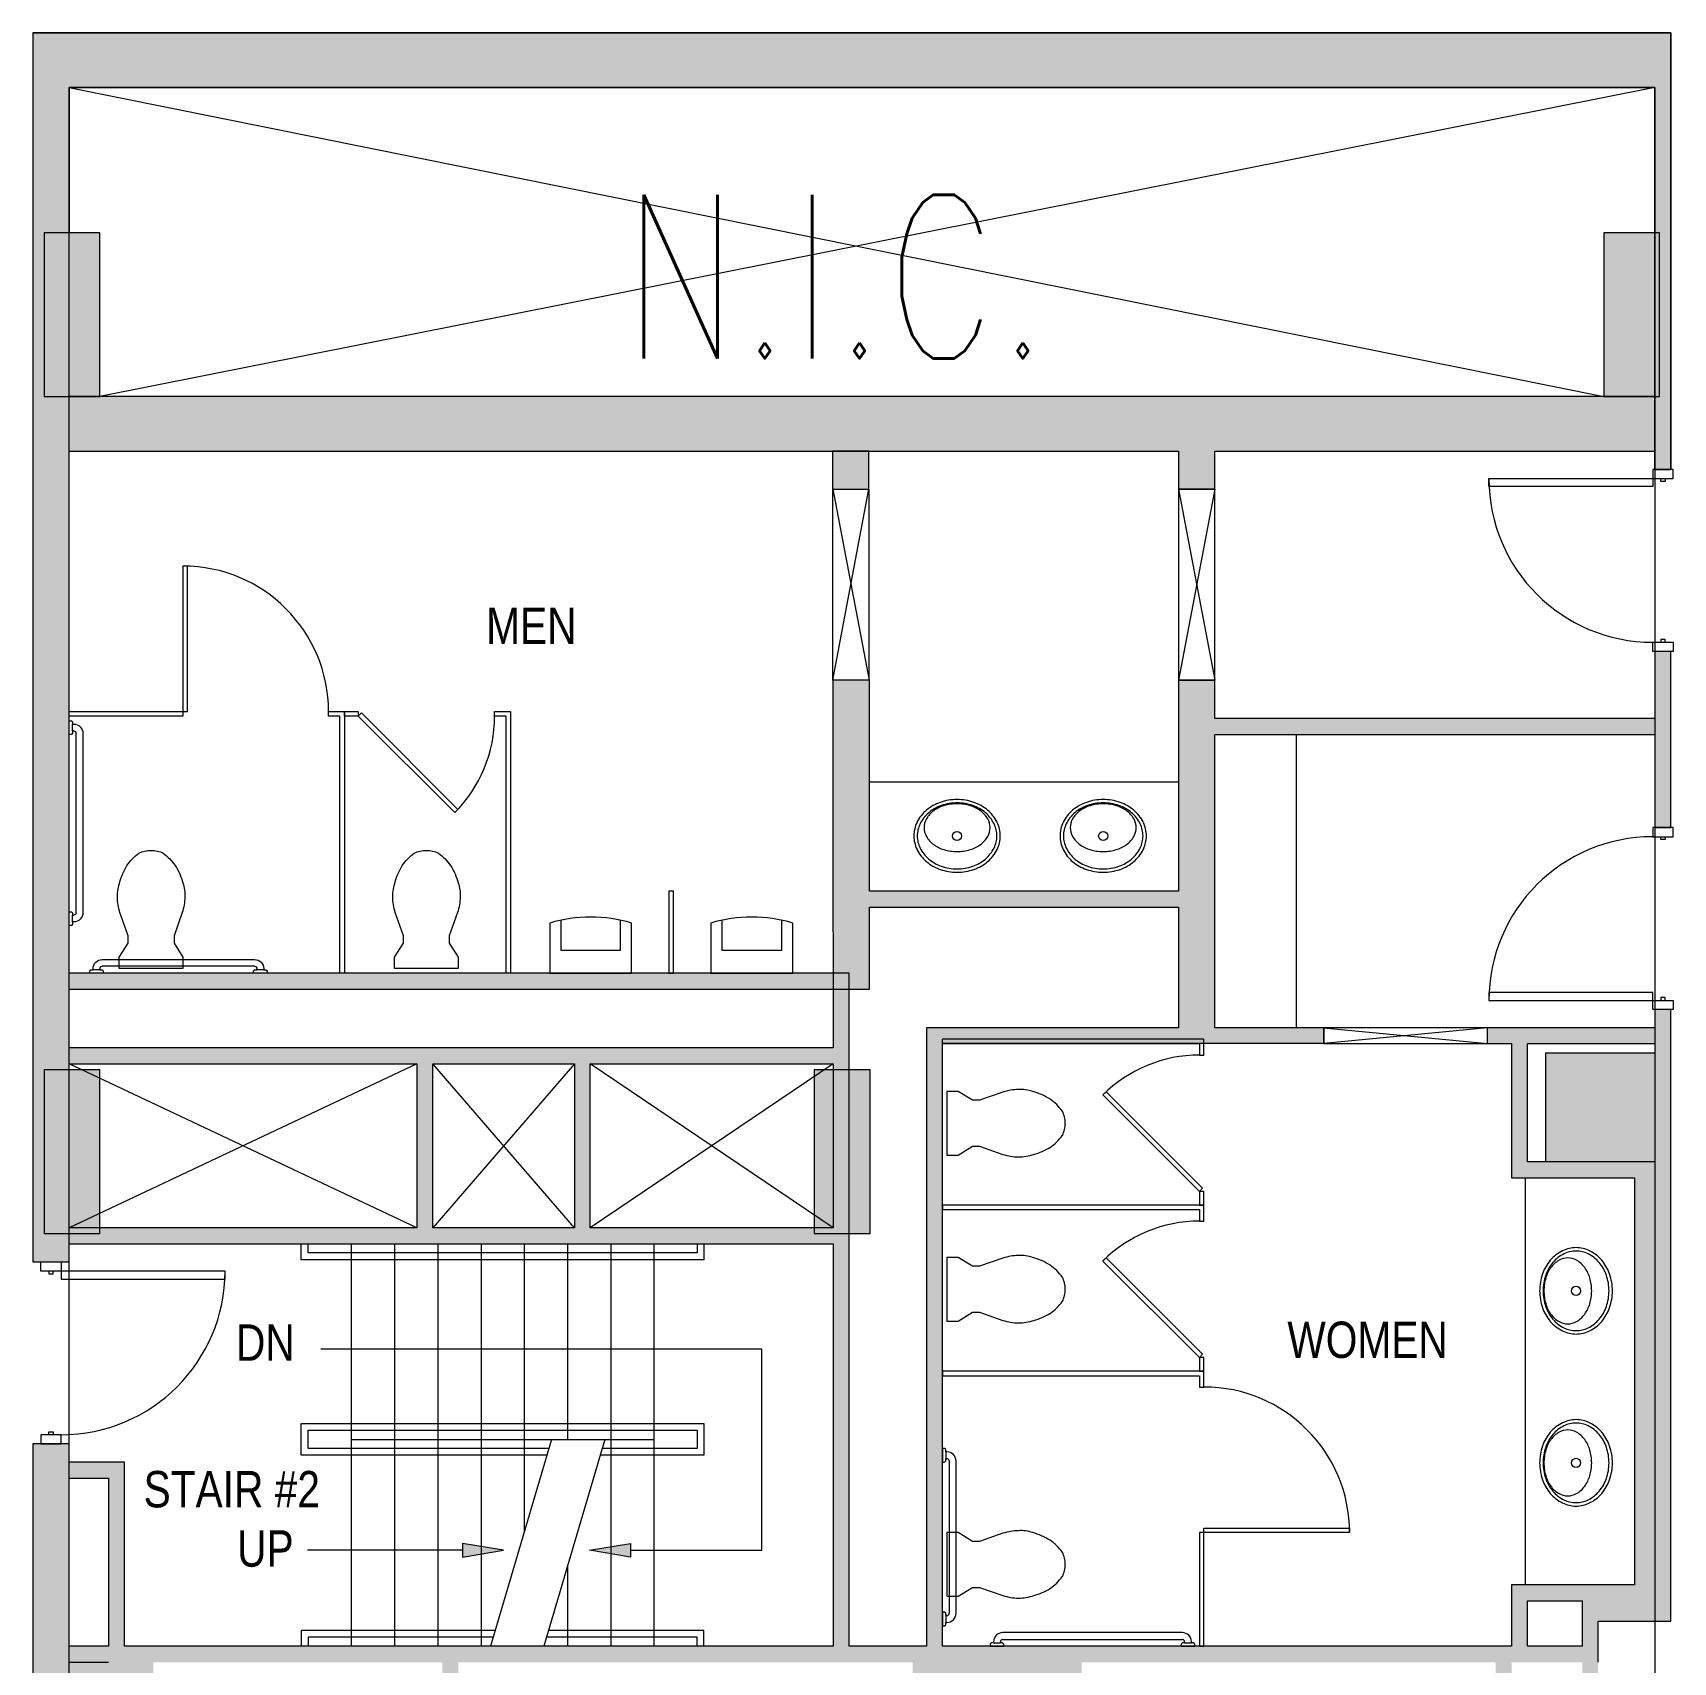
# Model space of a CAD drawing. Header units: inches. Extents: x -4451 to 2809, y -40 to 2719.
# Drawn here: x 2412.4 to 2772.9, y 2305.2 to 2663.5 of the extents above; entities that cross this region are included whole.
import ezdxf

# ---------------------------------------------------------------- set-up
doc = ezdxf.new("R2010")
doc.units = ezdxf.units.IN
doc.header["$MEASUREMENT"] = 0
for name, color, linetype, lineweight in [('7th Floor_dwg', 8, 'Continuous', 9), ('X-PLAN-LEGAL PLACEMENTS INC$0$A_H2', 7, 'Continuous', 9), ('X-PLAN-LEGAL PLACEMENTS INC$0$EB-BUILDING', 7, 'Continuous', 9), ('X-PLAN-LEGAL PLACEMENTS INC$0$EB-BUILDING-HATCH', 7, 'Continuous', 9), ('X-PLAN-LEGAL PLACEMENTS INC$0$NB-NIC', 7, 'Continuous', 9)]:
    doc.layers.add(name, color=color, linetype=linetype, lineweight=lineweight)
doc.styles.add('Arial', font='arial.ttf', dxfattribs={"width": 0.8, "height": 8})
doc.styles.add('Simplex', font='simplex_.ttf', dxfattribs={"width": 0.75, "height": 36})

# ---------------------------------------------------------------- blocks, each defined once
blk = doc.blocks.new('7th Floor_dwg_X-PLAN-LEGAL PLACEMENTS INC$0$I_PLUMB_WC_FLUSH - WALL_P-6970063-Level 07 DEMOLITION PLAN')
at = {"layer": 'X-PLAN-LEGAL PLACEMENTS INC$0$EB-BUILDING', "flags": 128}
blk.add_lwpolyline([(13.32, 6.84), (8.19, 5.04), (6.59, 5.04), (3.5, 7), (1, 7), (1, -7), (3.5, -7), (6.59, -5.04), (8.19, -5.04), (13.32, -6.84)], dxfattribs=at)
at = {"layer": 'X-PLAN-LEGAL PLACEMENTS INC$0$EB-BUILDING'}
for centre, radius, start, end in [((16.72, -3.12), 10.52, 90, 108.8354), ((17.24, -0.62), 8.05, 71.1646, 93.7754), ((16.16, -6.53), 14.01, 57.6462, 74.7553), ((17.24, -3.98), 11.29, 36.0611, 55.3641), ((21.07, 0), 5.93, 0, 26.7012), ((21.07, 0), 5.93, 333.2988, 360), ((17.24, 3.98), 11.29, 304.6359, 323.9389), ((16.72, 3.12), 10.52, 251.1646, 270), ((16.72, 3.12), 10.52, 270, 288.8354), ((16.7, 5.91), 13.2, 284.9626, 301.7838)]:
    blk.add_arc(centre, radius, start, end, dxfattribs=at)
blk = doc.blocks.new('7th Floor_dwg_X-PLAN-LEGAL PLACEMENTS INC$0$I_PLUMB_GRAB_36IN _ PLATE_P-6970064-Level 07 DEMOLITION PLAN')
at = {"layer": 'X-PLAN-LEGAL PLACEMENTS INC$0$EB-BUILDING'}
for p, q in [((0.75, 18.75), (0.75, 17.25)), ((1.5, 16.75), (1.5, -16.75)), ((3, -16.75), (3, 16.75)), ((0.75, -17.25), (0.75, -18.75))]:
    blk.add_line(p, q, dxfattribs=at)
at = {"layer": 'X-PLAN-LEGAL PLACEMENTS INC$0$EB-BUILDING', "flags": 128}
for points in [[(1, 18.75), (0.75, 18.75), (0.75, 19.25), (0.5, 19.5), (0, 19.5), (0, 16.5), (0.5, 16.5), (0.75, 16.75), (0.75, 17.25), (1, 17.25)], [(1, -17.25), (0.75, -17.25), (0.75, -16.75), (0.5, -16.5), (0, -16.5), (0, -19.5), (0.5, -19.5), (0.75, -19.25), (0.75, -18.75), (1, -18.75)]]:
    blk.add_lwpolyline(points, dxfattribs=at)
at = {"layer": 'X-PLAN-LEGAL PLACEMENTS INC$0$EB-BUILDING'}
for centre, radius, start, end in [((1, 16.75), 2, 0, 90), ((1, 16.75), 0.5, 0, 90), ((1, -16.75), 2, 270, 0), ((1, -16.75), 0.5, 270, 360)]:
    blk.add_arc(centre, radius, start, end, dxfattribs=at)
blk = doc.blocks.new('7th Floor_dwg_X-PLAN-LEGAL PLACEMENTS INC$0$I_PLUMB_GRAB_42IN _ PLATE_P-6970065-Level 07 DEMOLITION PLAN')
at = {"layer": 'X-PLAN-LEGAL PLACEMENTS INC$0$EB-BUILDING'}
for p, q in [((0.75, 21.75), (0.75, 20.25)), ((1.5, 19.75), (1.5, -19.75)), ((3, -19.75), (3, 19.75)), ((0.75, -20.25), (0.75, -21.75))]:
    blk.add_line(p, q, dxfattribs=at)
at = {"layer": 'X-PLAN-LEGAL PLACEMENTS INC$0$EB-BUILDING', "flags": 128}
for points in [[(1, 21.75), (0.75, 21.75), (0.75, 22.25), (0.5, 22.5), (0, 22.5), (0, 19.5), (0.5, 19.5), (0.75, 19.75), (0.75, 20.25), (1, 20.25)], [(1, -20.25), (0.75, -20.25), (0.75, -19.75), (0.5, -19.5), (0, -19.5), (0, -22.5), (0.5, -22.5), (0.75, -22.25), (0.75, -21.75), (1, -21.75)]]:
    blk.add_lwpolyline(points, dxfattribs=at)
at = {"layer": 'X-PLAN-LEGAL PLACEMENTS INC$0$EB-BUILDING'}
for centre, radius, start, end in [((1, 19.75), 2, 360, 90), ((1, 19.75), 0.5, 0, 90), ((1, -19.75), 0.5, 270, 0), ((1, -19.75), 2, 270, 0)]:
    blk.add_arc(centre, radius, start, end, dxfattribs=at)
blk = doc.blocks.new('7th Floor_dwg_X-PLAN-LEGAL PLACEMENTS INC$0$I_PLUMB_WC_FLUSH - WALL_P-6970066-Level 07 DEMOLITION PLAN')
at = {"layer": 'X-PLAN-LEGAL PLACEMENTS INC$0$EB-BUILDING', "flags": 128}
blk.add_lwpolyline([(13.32, 6.84), (8.19, 5.04), (6.59, 5.04), (3.5, 7), (1, 7), (1, -7), (3.5, -7), (6.59, -5.04), (8.19, -5.04), (13.32, -6.84)], dxfattribs=at)
at = {"layer": 'X-PLAN-LEGAL PLACEMENTS INC$0$EB-BUILDING'}
for centre, radius, start, end in [((16.72, -3.12), 10.52, 90, 108.8354), ((17.24, -0.62), 8.05, 71.1646, 93.7754), ((16.16, -6.53), 14.01, 57.6462, 74.7553), ((17.24, -3.98), 11.29, 36.0611, 55.3641), ((21.07, 0), 5.93, 0, 26.7012), ((21.07, 0), 5.93, 333.2988, 360), ((17.24, 3.98), 11.29, 304.6359, 323.9389), ((16.72, 3.12), 10.52, 251.1646, 270), ((16.72, 3.12), 10.52, 270, 288.8354), ((16.7, 5.91), 13.2, 284.9626, 301.7838)]:
    blk.add_arc(centre, radius, start, end, dxfattribs=at)
blk = doc.blocks.new('7th Floor_dwg_X-PLAN-LEGAL PLACEMENTS INC$0$I_PLUMB_GRAB_36IN _ PLATE_P-6970067-Level 07 DEMOLITION PLAN')
at = {"layer": 'X-PLAN-LEGAL PLACEMENTS INC$0$EB-BUILDING'}
for p, q in [((0.75, 18.75), (0.75, 17.25)), ((1.5, 16.75), (1.5, -16.75)), ((3, -16.75), (3, 16.75)), ((0.75, -17.25), (0.75, -18.75))]:
    blk.add_line(p, q, dxfattribs=at)
at = {"layer": 'X-PLAN-LEGAL PLACEMENTS INC$0$EB-BUILDING', "flags": 128}
for points in [[(1, 18.75), (0.75, 18.75), (0.75, 19.25), (0.5, 19.5), (0, 19.5), (0, 16.5), (0.5, 16.5), (0.75, 16.75), (0.75, 17.25), (1, 17.25)], [(1, -17.25), (0.75, -17.25), (0.75, -16.75), (0.5, -16.5), (0, -16.5), (0, -19.5), (0.5, -19.5), (0.75, -19.25), (0.75, -18.75), (1, -18.75)]]:
    blk.add_lwpolyline(points, dxfattribs=at)
at = {"layer": 'X-PLAN-LEGAL PLACEMENTS INC$0$EB-BUILDING'}
for centre, radius, start, end in [((1, 16.75), 2, 0, 90), ((1, 16.75), 0.5, 0, 90), ((1, -16.75), 2, 270, 0), ((1, -16.75), 0.5, 270, 360)]:
    blk.add_arc(centre, radius, start, end, dxfattribs=at)
blk = doc.blocks.new('7th Floor_dwg_X-PLAN-LEGAL PLACEMENTS INC$0$I_PLUMB_GRAB_42IN _ PLATE_P-6970068-Level 07 DEMOLITION PLAN')
at = {"layer": 'X-PLAN-LEGAL PLACEMENTS INC$0$EB-BUILDING'}
for p, q in [((0.75, 21.75), (0.75, 20.25)), ((1.5, 19.75), (1.5, -19.75)), ((3, -19.75), (3, 19.75)), ((0.75, -20.25), (0.75, -21.75))]:
    blk.add_line(p, q, dxfattribs=at)
at = {"layer": 'X-PLAN-LEGAL PLACEMENTS INC$0$EB-BUILDING', "flags": 128}
for points in [[(1, 21.75), (0.75, 21.75), (0.75, 22.25), (0.5, 22.5), (0, 22.5), (0, 19.5), (0.5, 19.5), (0.75, 19.75), (0.75, 20.25), (1, 20.25)], [(1, -20.25), (0.75, -20.25), (0.75, -19.75), (0.5, -19.5), (0, -19.5), (0, -22.5), (0.5, -22.5), (0.75, -22.25), (0.75, -21.75), (1, -21.75)]]:
    blk.add_lwpolyline(points, dxfattribs=at)
at = {"layer": 'X-PLAN-LEGAL PLACEMENTS INC$0$EB-BUILDING'}
for centre, radius, start, end in [((1, 19.75), 2, 360, 90), ((1, 19.75), 0.5, 0, 90), ((1, -19.75), 0.5, 270, 0), ((1, -19.75), 2, 270, 0)]:
    blk.add_arc(centre, radius, start, end, dxfattribs=at)
blk = doc.blocks.new('7th Floor_dwg-6970059-Level 07 DEMOLITION PLAN')
at = {"layer": 'X-PLAN-LEGAL PLACEMENTS INC$0$EB-BUILDING'}
blk.add_hatch(color=256, dxfattribs=at).paths.add_polyline_path([(2506.79, 2328.33), (2515.79, 2329.83), (2506.79, 2331.33)], flags=0)
at = {"layer": 'X-PLAN-LEGAL PLACEMENTS INC$0$EB-BUILDING-HATCH'}
for points in [[(2418.72, 2579.48), (2420.38, 2583.48), (2414.88, 2583.48), (2414.88, 2619.48), (2420.38, 2619.48), (2420.38, 2651.48), (2412.38, 2663.48), (2412.38, 2583.48), (2414.88, 2581.9)], [(2769.88, 2567.48), (2772.38, 2567.48), (2772.38, 2663.48), (2412.38, 2663.48), (2420.38, 2651.48), (2768.88, 2651.48), (2768.88, 2619.48), (2769.88, 2619.48), (2769.88, 2583.48), (2768.88, 2583.48), (2769.05, 2579.48), (2768.88, 2571.48), (2768.88, 2567.48), (2769.05, 2567.48)], [(2417.88, 2583.48), (2427.13, 2583.48), (2427.13, 2619.48), (2414.88, 2619.48), (2414.88, 2583.48)], [(2769.05, 2583.48), (2769.88, 2583.48), (2769.88, 2619.48), (2757.63, 2619.48), (2757.63, 2583.48), (2768.88, 2583.48)], [(2418.01, 2455.56), (2420.38, 2456.73), (2420.38, 2571.48), (2418.72, 2579.48), (2412.38, 2583.48), (2412.38, 2456.73), (2414.88, 2456.21)], [(2596.13, 2571.48), (2664.13, 2571.48), (2666.8, 2574.81), (2664.13, 2583.48), (2420.38, 2583.48), (2418.72, 2579.48), (2420.38, 2571.48), (2588.13, 2571.48)], [(2672.13, 2571.48), (2768.88, 2571.48), (2769.05, 2579.48), (2768.88, 2583.48), (2664.13, 2583.48), (2666.8, 2574.81)], [(2672.13, 2563.11), (2672.13, 2571.48), (2666.8, 2574.81), (2664.13, 2571.48), (2664.13, 2563.11), (2669.76, 2563.11)], [(2588.14, 2563.11), (2596.14, 2563.11), (2596.13, 2571.48), (2588.13, 2571.48), (2588.14, 2563.11)], [(2769.76, 2511.56), (2772.38, 2512.73), (2772.38, 2527.48), (2768.88, 2527.48), (2768.88, 2512.73)], [(2593.87, 2473.55), (2596.24, 2474.73), (2596.24, 2521.11), (2588.19, 2521.11), (2588.24, 2474.72)], [(2669.76, 2511.56), (2672.13, 2512.73), (2672.13, 2521.11), (2664.13, 2521.11), (2664.13, 2512.73), (2666.8, 2512.18)], [(2666.51, 2473.56), (2672.13, 2474.73), (2672.13, 2509.23), (2669.76, 2511.56), (2664.13, 2512.73), (2664.16, 2474.72)], [(2757.63, 2509.23), (2768.88, 2509.23), (2769.76, 2511.56), (2768.88, 2512.73), (2672.13, 2512.73), (2669.76, 2511.56), (2672.13, 2509.23), (2672.53, 2509.23)], [(2769.88, 2488.73), (2772.38, 2488.73), (2772.38, 2512.73), (2769.76, 2511.56), (2768.88, 2509.23), (2768.88, 2488.73), (2769.76, 2488.73)], [(2590.93, 2456.23), (2596.26, 2456.73), (2596.24, 2471.22), (2593.87, 2473.55), (2588.24, 2474.72), (2588.27, 2456.73)], [(2596.24, 2471.22), (2664.13, 2471.23), (2666.51, 2473.56), (2664.13, 2474.73), (2596.24, 2474.72), (2593.87, 2473.55), (2596.24, 2471.22)], [(2666.8, 2444.23), (2672.13, 2444.73), (2672.13, 2474.73), (2666.51, 2473.56), (2664.13, 2471.22), (2664.13, 2444.73)], [(2418.01, 2439.14), (2420.38, 2440.3), (2420.38, 2453.23), (2418.01, 2455.56), (2412.38, 2456.73), (2412.38, 2440.3), (2414.88, 2439.78)], [(2420.38, 2453.23), (2588.27, 2453.24), (2590.93, 2456.23), (2588.19, 2456.73), (2420.38, 2456.73), (2418.01, 2455.56), (2420.38, 2453.23)], [(2596.26, 2453.23), (2596.24, 2456.73), (2590.93, 2456.23), (2588.27, 2453.23), (2596.26, 2453.23)], [(2589.14, 2439.14), (2591.77, 2440.3), (2591.77, 2453.23), (2588.27, 2453.23), (2588.27, 2440.3)], [(2772.38, 2441.23), (2772.38, 2448.73), (2768.88, 2448.73), (2768.88, 2444.73), (2769.76, 2442.4)], [(2664.13, 2441.23), (2666.8, 2444.23), (2664.13, 2444.73), (2608.77, 2444.73), (2612.27, 2441.23)], [(2609.93, 2307.86), (2612.27, 2308.73), (2612.27, 2441.23), (2608.77, 2444.73), (2608.77, 2308.73)], [(2696.09, 2441.23), (2696.09, 2444.73), (2672.13, 2444.73), (2666.8, 2444.23), (2664.13, 2441.23), (2672.53, 2441.23)], [(2732.09, 2441.23), (2737.38, 2441.23), (2739.72, 2442.11), (2740.88, 2444.73), (2732.09, 2444.73), (2732.09, 2442.11)], [(2768.88, 2441.23), (2769.76, 2442.4), (2768.88, 2444.73), (2740.88, 2444.73), (2739.72, 2442.11), (2740.88, 2441.23), (2768.26, 2441.23)], [(2737.38, 2411.73), (2740.88, 2415.23), (2740.88, 2441.23), (2739.72, 2442.11), (2737.38, 2441.23), (2737.38, 2415.23)], [(2768.26, 2413.69), (2772.38, 2415.23), (2772.38, 2441.23), (2769.76, 2442.4), (2768.88, 2441.23), (2768.88, 2415.23)], [(2412.38, 2397.23), (2418.01, 2398.4), (2419.09, 2399.46), (2414.88, 2399.46), (2414.88, 2435.46), (2420.38, 2435.46), (2420.38, 2436.8), (2418.01, 2439.14), (2412.38, 2440.3), (2412.38, 2398.4)], [(2420.38, 2436.8), (2496.79, 2436.8), (2497.96, 2437.68), (2496.79, 2440.3), (2420.38, 2440.3), (2418.01, 2439.14), (2420.38, 2436.8)], [(2500.29, 2436.8), (2531.4, 2436.8), (2532.56, 2437.68), (2531.4, 2440.3), (2496.79, 2440.3), (2497.96, 2437.68), (2500.29, 2436.8)], [(2497.96, 2399.86), (2500.29, 2400.73), (2500.29, 2436.8), (2497.96, 2437.68), (2496.79, 2436.8), (2496.79, 2400.73)], [(2534.9, 2436.8), (2588.27, 2436.8), (2589.14, 2439.14), (2588.24, 2440.3), (2531.4, 2440.3), (2532.56, 2437.68)], [(2532.56, 2399.86), (2534.9, 2400.73), (2534.9, 2436.8), (2532.56, 2437.68), (2531.4, 2436.8), (2531.4, 2400.73)], [(2768.88, 2415.23), (2768.88, 2439.23), (2744.88, 2439.23), (2744.88, 2415.23), (2768.26, 2415.23)], [(2420.64, 2399.46), (2427.13, 2399.46), (2427.13, 2435.46), (2414.88, 2435.46), (2414.88, 2399.46), (2420.38, 2399.46)], [(2588.74, 2399.46), (2596.38, 2399.46), (2596.38, 2435.46), (2584.13, 2435.46), (2584.13, 2399.46), (2588.27, 2399.46)], [(2764.38, 2411.73), (2768.26, 2413.69), (2768.88, 2415.23), (2740.88, 2415.23), (2737.38, 2411.73), (2744.88, 2411.73)], [(2772.38, 2314.23), (2772.38, 2415.23), (2768.26, 2413.69), (2764.38, 2411.73), (2764.38, 2322.23)], [(2412.38, 2393.23), (2420.38, 2393.23), (2420.38, 2397.23), (2418.01, 2398.4), (2412.38, 2397.23)], [(2420.38, 2397.23), (2496.79, 2397.23), (2497.96, 2399.86), (2496.79, 2400.73), (2427.13, 2400.73), (2427.13, 2399.46), (2419.09, 2399.46), (2418.01, 2398.4)], [(2496.79, 2397.23), (2531.4, 2397.23), (2532.56, 2399.86), (2531.4, 2400.73), (2500.29, 2400.73), (2497.96, 2399.86)], [(2588.27, 2397.23), (2589.14, 2398.4), (2588.74, 2399.46), (2584.13, 2399.46), (2584.13, 2400.73), (2534.9, 2400.73), (2532.56, 2399.86), (2531.4, 2397.23), (2584.13, 2397.23)], [(2589.43, 2307.86), (2591.77, 2308.73), (2591.77, 2397.23), (2589.14, 2398.4), (2588.27, 2397.23), (2588.27, 2308.73)], [(2418.01, 2348.06), (2420.38, 2349.23), (2420.38, 2353.23), (2412.38, 2353.23), (2412.38, 2349.23), (2414.88, 2348.71)], [(2412.38, 2305.23), (2418.01, 2306.4), (2420.38, 2308.73), (2420.38, 2345.73), (2418.01, 2348.06), (2412.38, 2349.23), (2412.38, 2306.4)], [(2429.01, 2345.73), (2432.51, 2349.23), (2420.38, 2349.23), (2418.01, 2348.06), (2420.38, 2345.73), (2422.78, 2345.73)], [(2430.18, 2307.86), (2432.51, 2308.73), (2432.51, 2349.23), (2429.01, 2345.73), (2429.01, 2308.73)], [(2543.74, 2328.33), (2534.74, 2329.83), (2543.74, 2331.33)], [(2755.59, 2318.11), (2756.38, 2322.23), (2737.38, 2322.23), (2740.88, 2318.73), (2752.88, 2318.73)], [(2737.38, 2306.98), (2740.88, 2308.73), (2740.88, 2318.73), (2737.38, 2322.23), (2737.38, 2308.73)], [(2756.38, 2314.23), (2772.38, 2314.23), (2764.38, 2322.23), (2756.38, 2322.23), (2755.59, 2318.11)], [(2756.38, 2305.23), (2756.38, 2314.23), (2755.59, 2318.11), (2752.88, 2318.73), (2752.88, 2308.73), (2753.76, 2306.4), (2755.59, 2305.58)], [(2422.78, 2305.23), (2429.01, 2305.23), (2430.18, 2307.86), (2429.01, 2308.73), (2420.38, 2308.73), (2418.01, 2306.4), (2420.38, 2305.23)], [(2429.01, 2305.23), (2502.38, 2305.23), (2503.55, 2306.11), (2502.38, 2308.73), (2432.51, 2308.73), (2430.18, 2307.86)], [(2505.88, 2305.23), (2588.27, 2305.23), (2589.43, 2307.86), (2588.27, 2308.73), (2502.38, 2308.73), (2503.55, 2306.11)], [(2608.77, 2305.23), (2609.93, 2307.86), (2608.77, 2308.73), (2591.77, 2308.73), (2589.43, 2307.86), (2588.27, 2305.23), (2605.78, 2305.23)], [(2639.38, 2305.23), (2641.72, 2306.11), (2642.88, 2308.73), (2612.27, 2308.73), (2609.93, 2307.86), (2608.77, 2305.23), (2612.27, 2305.23)], [(2733.88, 2305.23), (2737.38, 2306.98), (2737.38, 2308.73), (2642.88, 2308.73), (2641.72, 2306.11), (2642.88, 2305.23), (2672.53, 2305.23)], [(2737.38, 2305.23), (2752.88, 2305.23), (2753.76, 2306.4), (2752.88, 2308.73), (2740.88, 2308.73), (2737.38, 2306.98)], [(2412.38, 2279.15), (2418.01, 2280.32), (2420.38, 2282.65), (2420.38, 2305.23), (2418.01, 2306.4), (2412.38, 2305.23), (2412.38, 2280.32)], [(2438.88, 2282.65), (2438.88, 2305.23), (2420.38, 2305.23), (2420.38, 2282.65), (2427.13, 2282.65)], [(2505.88, 2279.15), (2505.88, 2305.23), (2503.55, 2306.11), (2502.38, 2305.23), (2502.38, 2282.65), (2503.26, 2280.32), (2503.55, 2280.19)], [(2639.38, 2292.98), (2641.78, 2292.98), (2641.78, 2305.23), (2605.78, 2305.23), (2605.78, 2292.98), (2637.13, 2292.98)], [(2641.78, 2296.3), (2642.01, 2296.4), (2642.88, 2298.73), (2642.88, 2305.23), (2641.72, 2306.11), (2639.38, 2305.23), (2641.78, 2305.23), (2641.78, 2296.4)], [(2735.71, 2295.97), (2735.71, 2299.23), (2737.38, 2299.23), (2737.38, 2306.98), (2733.88, 2305.23), (2733.88, 2298.73), (2734.76, 2296.4)], [(2755.22, 2262.36), (2756.38, 2263.23), (2756.38, 2305.23), (2753.76, 2306.4), (2752.88, 2305.23), (2752.88, 2263.23)]]:
    blk.add_hatch(color=256, dxfattribs=at).paths.add_polyline_path(points, flags=0)
h = blk.add_hatch(color=256, dxfattribs=at)
h.paths.add_polyline_path([(2591.77, 2397.23), (2591.77, 2399.46), (2588.74, 2399.46), (2589.14, 2398.4)], flags=0)
h.paths.add_polyline_path([(2589.14, 2435.46), (2591.77, 2435.46), (2591.77, 2440.3), (2589.14, 2439.14), (2588.27, 2436.8), (2588.27, 2435.46), (2588.39, 2435.46)], flags=0)
at = {"layer": 'X-PLAN-LEGAL PLACEMENTS INC$0$EB-BUILDING'}
for p, q in [((2664.13, 2563.11), (2664.13, 2521.11)), ((2690.13, 2444.73), (2690.13, 2509.23)), ((2664.13, 2498.73), (2596.13, 2498.73)), ((2740.38, 2411.73), (2740.38, 2322.23)), ((2482.38, 2397.23), (2482.38, 2308.73)), ((2491.88, 2397.23), (2491.88, 2308.73)), ((2501.38, 2397.23), (2501.38, 2308.73)), ((2510.88, 2397.23), (2510.88, 2308.73)), ((2520.38, 2397.23), (2520.38, 2333.86)), ((2529.88, 2397.23), (2529.88, 2354.23)), ((2539.38, 2397.23), (2539.38, 2308.73)), ((2548.88, 2397.23), (2548.88, 2308.73)), ((2482.38, 2354.23), (2548.88, 2354.23)), ((2526.41, 2354.23), (2512.95, 2308.73)), ((2538.12, 2354.23), (2524.67, 2308.73)), ((2506.79, 2329.83), (2472.76, 2329.83)), ((2515.79, 2329.83), (2506.79, 2331.33)), ((2506.79, 2331.33), (2506.79, 2328.33)), ((2506.79, 2328.33), (2515.79, 2329.83)), ((2529.88, 2326.36), (2529.88, 2308.73))]:
    blk.add_line(p, q, dxfattribs=at)
at = {"layer": 'X-PLAN-LEGAL PLACEMENTS INC$0$EB-BUILDING', "flags": 128}
for points in [[(2588.19, 2521.11), (2588.19, 2563.11), (2596.19, 2521.11), (2588.19, 2521.11), (2588.19, 2474.72), (2588.26, 2456.73), (2420.38, 2456.73), (2420.38, 2571.48), (2664.13, 2571.48), (2664.13, 2563.11), (2672.13, 2563.11), (2672.13, 2571.48), (2768.88, 2571.48), (2768.88, 2567.48), (2772.38, 2567.48), (2772.38, 2631.48), (2772.38, 2663.48), (2412.38, 2663.48), (2412.38, 2583.48), (2412.38, 2456.73), (2412.38, 2440.3), (2412.38, 2397.23), (2412.38, 2393.23), (2420.38, 2393.23), (2420.38, 2397.23), (2496.79, 2397.23)], [(2412.38, 2663.48), (2772.38, 2663.48), (2772.38, 2567.48), (2768.88, 2567.48), (2768.88, 2651.48), (2420.38, 2651.48), (2420.38, 2619.48)], [(2596.13, 2571.49), (2588.13, 2571.49), (2588.13, 2563.11), (2596.14, 2563.11), (2596.14, 2571.49)], [(2588.14, 2563.11), (2596.14, 2563.11), (2596.14, 2521.11), (2588.19, 2521.11), (2596.14, 2563.11)], [(2672.13, 2563.11), (2664.13, 2521.11), (2672.13, 2521.11), (2672.13, 2563.11), (2664.13, 2563.11), (2672.13, 2521.11), (2664.13, 2521.11), (2664.13, 2512.73), (2664.13, 2474.73), (2596.24, 2474.73), (2596.24, 2521.11)], [(2696.09, 2444.73), (2696.09, 2441.23), (2732.09, 2441.23), (2732.09, 2444.73), (2696.09, 2441.23), (2696.09, 2444.73), (2672.13, 2444.73), (2672.13, 2474.73), (2672.13, 2509.23), (2768.88, 2509.23), (2768.88, 2488.73), (2772.38, 2488.73), (2772.38, 2512.73), (2772.38, 2527.48), (2768.88, 2527.48), (2768.88, 2512.73), (2672.13, 2512.73), (2672.13, 2521.11)], [(2588.26, 2453.23), (2596.26, 2453.23), (2596.26, 2456.73), (2596.26, 2456.73), (2596.26, 2471.22), (2664.13, 2471.22), (2664.13, 2444.73), (2608.77, 2444.73), (2608.77, 2308.73)], [(2525.98, 2467.74), (2525.98, 2456.74), (2543.98, 2456.74), (2543.98, 2467.74)], [(2541.48, 2468.38), (2541.48, 2461.74), (2528.48, 2461.74), (2528.48, 2468.38)], [(2561.4, 2467.74), (2561.4, 2456.74), (2579.4, 2456.74), (2579.4, 2467.74)], [(2576.9, 2468.38), (2576.9, 2461.74), (2563.9, 2461.74), (2563.9, 2468.38)], [(2591.77, 2456.73), (2588.27, 2456.73), (2588.27, 2440.3), (2531.4, 2440.3), (2496.79, 2440.3), (2420.38, 2440.3), (2420.38, 2453.23), (2588.26, 2453.23)], [(2608.77, 2308.73), (2591.77, 2308.73), (2591.77, 2397.23), (2591.77, 2440.3), (2591.77, 2456.73)], [(2756.38, 2305.23), (2756.38, 2314.23), (2772.38, 2314.23), (2772.38, 2415.23), (2772.38, 2441.23), (2772.38, 2448.73), (2768.88, 2448.73), (2768.88, 2444.73), (2740.88, 2444.73), (2732.09, 2444.73), (2696.09, 2444.73), (2732.09, 2441.23), (2732.09, 2444.73)], [(2732.09, 2441.23), (2737.38, 2441.23), (2737.38, 2411.73), (2764.38, 2411.73), (2764.38, 2322.23), (2756.38, 2322.23), (2737.38, 2322.23), (2737.38, 2308.73), (2642.88, 2308.73), (2612.27, 2308.73), (2612.27, 2441.23), (2612.27, 2442.23)], [(2696.09, 2441.23), (2664.13, 2441.23), (2612.27, 2441.23), (2668.77, 2441.23), (2668.77, 2438.73), (2669.77, 2438.73), (2669.77, 2442.23), (2612.27, 2442.23)], [(2496.79, 2436.8), (2496.79, 2400.73), (2420.38, 2400.73), (2420.38, 2436.8), (2496.79, 2436.8)], [(2531.4, 2436.8), (2531.4, 2400.73), (2500.29, 2400.73), (2500.29, 2436.8), (2531.4, 2436.8)], [(2588.27, 2436.8), (2588.27, 2400.73), (2534.9, 2400.73), (2534.9, 2436.8), (2588.27, 2436.8)], [(2496.79, 2397.23), (2531.4, 2397.23), (2588.27, 2397.23), (2588.27, 2308.73), (2502.38, 2308.73), (2432.51, 2308.73), (2432.51, 2349.23), (2420.38, 2349.23), (2420.38, 2353.23), (2412.38, 2353.23), (2412.38, 2349.23), (2412.38, 2305.23), (2412.38, 2279.15), (2412.38, 2269.31), (2420.38, 2269.31), (2420.38, 2279.15), (2444.38, 2279.15), (2444.38, 2282.65), (2420.38, 2282.65), (2420.38, 2305.23), (2429.01, 2305.23)], [(2559.88, 2397.23), (2559.88, 2393.73), (2471.38, 2393.73), (2471.38, 2397.23)], [(2558.38, 2397.23), (2558.38, 2395.23), (2472.88, 2395.23), (2472.88, 2397.23)], [(2525.37, 2350.73), (2471.38, 2350.73), (2471.38, 2357.73), (2559.88, 2357.73), (2559.88, 2350.73), (2537.09, 2350.73)], [(2525.81, 2352.23), (2472.88, 2352.23), (2472.88, 2356.23), (2558.38, 2356.23), (2558.38, 2352.23), (2537.53, 2352.23)], [(2513.99, 2312.23), (2471.38, 2312.23), (2471.38, 2308.73)], [(2559.88, 2308.73), (2559.88, 2312.23), (2525.7, 2312.23)], [(2513.54, 2310.73), (2472.88, 2310.73), (2472.88, 2308.73)], [(2558.38, 2308.73), (2558.38, 2310.73), (2525.26, 2310.73)]]:
    blk.add_lwpolyline(points, dxfattribs=at)
for points in [[(2664.13, 2583.48), (2420.38, 2583.48), (2420.38, 2651.48), (2768.88, 2651.48), (2768.88, 2583.48)], [(2427.13, 2619.48), (2414.88, 2619.48), (2414.88, 2583.48), (2427.13, 2583.48)], [(2769.88, 2619.48), (2757.63, 2619.48), (2757.63, 2583.48), (2769.88, 2583.48)], [(2772.88, 2565.48), (2772.88, 2567.48), (2768.38, 2567.48), (2768.38, 2565.48)], [(2768.38, 2565.48), (2768.38, 2563.73), (2732.38, 2563.73), (2732.38, 2565.48)], [(2771.13, 2565.48), (2771.13, 2564.86), (2770.13, 2564.86), (2770.13, 2565.48)], [(2445.38, 2514.23), (2446.38, 2514.23), (2446.38, 2546.23), (2445.38, 2546.23)], [(2772.88, 2529.48), (2772.88, 2527.48), (2768.38, 2527.48), (2768.38, 2529.48)], [(2771.13, 2529.48), (2771.13, 2530.11), (2770.13, 2530.11), (2770.13, 2529.48)], [(2420.38, 2513.23), (2420.38, 2514.23), (2445.38, 2514.23), (2445.38, 2513.23)], [(2480.88, 2456.73), (2479.88, 2456.73), (2479.88, 2513.23), (2477.38, 2513.23), (2477.38, 2514.23), (2480.88, 2514.23)], [(2480.88, 2513.23), (2480.88, 2514.23), (2483.88, 2514.23), (2483.88, 2513.23)], [(2483.88, 2513.23), (2484.59, 2513.94), (2505.8, 2492.72), (2505.1, 2492.02)], [(2517.38, 2456.73), (2516.38, 2456.73), (2516.38, 2513.23), (2513.88, 2513.23), (2513.88, 2514.23), (2517.38, 2514.23)], [(2772.88, 2486.73), (2772.88, 2488.73), (2768.38, 2488.73), (2768.38, 2486.73)], [(2771.13, 2486.73), (2771.13, 2486.11), (2770.13, 2486.11), (2770.13, 2486.73)], [(2553.19, 2474.74), (2552.19, 2474.74), (2552.19, 2456.74), (2553.19, 2456.74)], [(2768.38, 2450.73), (2768.38, 2452.48), (2732.38, 2452.48), (2732.38, 2450.73)], [(2772.88, 2450.73), (2772.88, 2448.73), (2768.38, 2448.73), (2768.38, 2450.73)], [(2771.13, 2450.73), (2771.13, 2451.36), (2770.13, 2451.36), (2770.13, 2450.73)], [(2740.88, 2441.23), (2768.88, 2441.23), (2768.88, 2415.23), (2740.88, 2415.23)], [(2744.88, 2439.23), (2768.88, 2439.23), (2768.88, 2415.23), (2744.88, 2415.23)], [(2427.13, 2435.46), (2414.88, 2435.46), (2414.88, 2399.46), (2427.13, 2399.46)], [(2596.38, 2435.46), (2584.13, 2435.46), (2584.13, 2399.46), (2596.38, 2399.46)], [(2668.77, 2408.73), (2669.47, 2409.44), (2648.26, 2430.65), (2647.55, 2429.94)], [(2668.77, 2405.73), (2669.77, 2405.73), (2669.77, 2408.73), (2668.77, 2408.73)], [(2612.27, 2405.73), (2612.27, 2404.73), (2668.77, 2404.73), (2668.77, 2402.23), (2669.77, 2402.23), (2669.77, 2405.73)], [(2668.77, 2372.23), (2669.47, 2372.94), (2648.26, 2394.15), (2647.55, 2393.44)], [(2414.13, 2391.23), (2414.13, 2393.23), (2418.63, 2393.23), (2418.63, 2391.23)], [(2415.88, 2391.23), (2415.88, 2390.61), (2416.88, 2390.61), (2416.88, 2391.23)], [(2418.63, 2391.23), (2418.63, 2389.48), (2454.63, 2389.48), (2454.63, 2391.23)], [(2668.77, 2369.23), (2669.77, 2369.23), (2669.77, 2372.23), (2668.77, 2372.23)], [(2612.27, 2369.23), (2612.27, 2368.23), (2668.77, 2368.23), (2668.77, 2365.73), (2669.77, 2365.73), (2669.77, 2369.23)], [(2414.13, 2355.23), (2414.13, 2353.23), (2418.63, 2353.23), (2418.63, 2355.23)], [(2415.88, 2355.23), (2415.88, 2355.86), (2416.88, 2355.86), (2416.88, 2355.23)], [(2429.01, 2345.73), (2429.01, 2308.73), (2420.38, 2308.73), (2420.38, 2345.73)], [(2668.77, 2308.73), (2669.77, 2308.73), (2669.77, 2333.73), (2668.77, 2333.73)], [(2669.77, 2333.73), (2669.77, 2334.73), (2701.77, 2334.73), (2701.77, 2333.73)], [(2740.88, 2318.73), (2752.88, 2318.73), (2752.88, 2308.73), (2740.88, 2308.73)]]:
    blk.add_lwpolyline(points, close=True, dxfattribs=at)
at = {"layer": 'X-PLAN-LEGAL PLACEMENTS INC$0$EB-BUILDING'}
for centre in [(2615.5, 2486.9), (2647.62, 2486.9), (2751.53, 2386.88), (2751.53, 2349.06)]:
    blk.add_circle(centre, 1, dxfattribs=at)
for centre, radius, start, end in [((2768.38, 2565.48), 36, 180, 270), ((2445.38, 2514.23), 32, 0, 90), ((2483.88, 2513.23), 30, 315, 0), ((2615.5, 2483.65), 11.25, 90, 109.2294), ((2615.5, 2483.65), 11.25, 70.7706, 90), ((2647.62, 2483.65), 11.25, 90, 109.2294), ((2647.62, 2483.65), 11.25, 70.7706, 90), ((2614.09, 2486.26), 8.24, 130.1009, 153.8084), ((2614.09, 2486.26), 7.49, 130.1009, 153.8084), ((2613.74, 2487.79), 5.74, 125.9242, 150.2432), ((2614.95, 2485.24), 9.57, 109.2294, 130.1009), ((2614.95, 2485.24), 8.82, 109.2294, 130.1009), ((2614.8, 2486.32), 7.55, 106.7049, 125.9242), ((2615.5, 2483.65), 10.5, 90, 109.2294), ((2615.5, 2484), 9.97, 90, 106.7049), ((2615.5, 2483.65), 10.5, 70.7706, 90), ((2615.5, 2484), 9.97, 73.2951, 90), ((2616.2, 2486.32), 7.55, 54.0758, 73.2951), ((2616.06, 2485.24), 8.82, 49.8991, 70.7706), ((2616.06, 2485.24), 9.57, 49.8991, 70.7706), ((2617.26, 2487.79), 5.74, 29.7568, 54.0758), ((2616.91, 2486.26), 7.49, 26.1916, 49.8991), ((2616.91, 2486.26), 8.24, 26.1916, 49.8991), ((2646.21, 2486.26), 8.24, 130.1009, 153.8084), ((2646.21, 2486.26), 7.49, 130.1009, 153.8084), ((2645.86, 2487.79), 5.74, 125.9242, 150.2432), ((2647.07, 2485.24), 9.57, 109.2294, 130.1009), ((2647.07, 2485.24), 8.82, 109.2294, 130.1009), ((2646.93, 2486.32), 7.55, 106.7049, 125.9242), ((2647.62, 2483.65), 10.5, 90, 109.2294), ((2647.62, 2484), 9.97, 90, 106.7049), ((2647.62, 2483.65), 10.5, 70.7706, 90), ((2647.62, 2484), 9.97, 73.2951, 90), ((2648.32, 2486.32), 7.55, 54.0758, 73.2951), ((2648.18, 2485.24), 8.82, 49.8991, 70.7706), ((2648.18, 2485.24), 9.57, 49.8991, 70.7706), ((2649.38, 2487.79), 5.74, 29.7568, 54.0758), ((2649.03, 2486.26), 7.49, 26.1916, 49.8991), ((2649.03, 2486.26), 8.24, 26.1916, 49.8991), ((2612.78, 2486.9), 6.77, 153.8084, 180), ((2612.78, 2486.9), 6.02, 153.8084, 180), ((2612.11, 2488.72), 3.86, 150.2432, 180), ((2612.11, 2488.72), 3.86, 180, 209.7568), ((2618.89, 2488.72), 3.86, 0, 29.7568), ((2618.89, 2488.72), 3.86, 330.2432, 360), ((2618.23, 2486.9), 6.02, 360, 26.1916), ((2618.23, 2486.9), 6.77, 0, 26.1916), ((2644.9, 2486.9), 6.77, 153.8084, 180), ((2644.9, 2486.9), 6.02, 153.8084, 180), ((2644.23, 2488.72), 3.86, 150.2432, 180), ((2644.23, 2488.72), 3.86, 180, 209.7568), ((2651.01, 2488.72), 3.86, 0, 29.7568), ((2651.01, 2488.72), 3.86, 330.2432, 360), ((2650.35, 2486.9), 6.02, 0, 26.1916), ((2650.35, 2486.9), 6.77, 0, 26.1916), ((2612.78, 2486.9), 6.77, 180, 206.1916), ((2614.09, 2487.55), 8.24, 206.1916, 229.8991), ((2612.78, 2486.9), 6.02, 180, 206.1916), ((2614.09, 2487.55), 7.49, 206.1916, 229.8991), ((2613.74, 2489.65), 5.74, 209.7568, 234.0758), ((2614.8, 2491.12), 7.55, 234.0758, 253.2951), ((2615.5, 2493.44), 9.97, 253.2951, 270), ((2615.5, 2493.44), 9.97, 270, 286.7049), ((2616.2, 2491.12), 7.55, 286.7049, 305.9242), ((2617.26, 2489.65), 5.74, 305.9242, 330.2432), ((2616.91, 2487.55), 7.49, 310.1009, 333.8084), ((2616.91, 2487.55), 8.24, 310.1009, 333.8084), ((2618.23, 2486.9), 6.02, 333.8084, 0), ((2618.23, 2486.9), 6.77, 333.8084, 0), ((2644.9, 2486.9), 6.77, 180, 206.1916), ((2646.21, 2487.55), 8.24, 206.1916, 229.8991), ((2644.9, 2486.9), 6.02, 180, 206.1916), ((2646.21, 2487.55), 7.49, 206.1916, 229.8991), ((2645.86, 2489.65), 5.74, 209.7568, 234.0758), ((2646.93, 2491.12), 7.55, 234.0758, 253.2951), ((2647.62, 2493.44), 9.97, 253.2951, 270), ((2647.62, 2493.44), 9.97, 270, 286.7049), ((2648.32, 2491.12), 7.55, 286.7049, 305.9242), ((2649.38, 2489.65), 5.74, 305.9242, 330.2432), ((2649.03, 2487.55), 7.49, 310.1009, 333.8084), ((2649.03, 2487.55), 8.24, 310.1009, 333.8084), ((2650.35, 2486.9), 6.02, 333.8084, 360), ((2650.35, 2486.9), 6.77, 333.8084, 0), ((2768.38, 2450.73), 36, 90, 180), ((2614.95, 2488.57), 9.57, 229.8991, 250.7706), ((2614.95, 2488.57), 8.82, 229.8991, 250.7706), ((2615.5, 2490.16), 10.5, 250.7706, 270), ((2615.5, 2490.16), 10.5, 270, 289.2294), ((2616.06, 2488.57), 8.82, 289.2294, 310.1009), ((2616.06, 2488.57), 9.57, 289.2294, 310.1009), ((2647.07, 2488.57), 9.57, 229.8991, 250.7706), ((2647.07, 2488.57), 8.82, 229.8991, 250.7706), ((2647.62, 2490.16), 10.5, 250.7706, 270), ((2647.62, 2490.16), 10.5, 270, 289.2294), ((2648.18, 2488.57), 8.82, 289.2294, 310.1009), ((2648.18, 2488.57), 9.57, 289.2294, 310.1009), ((2615.5, 2490.16), 11.25, 250.7706, 270), ((2615.5, 2490.16), 11.25, 270, 289.2294), ((2647.62, 2490.16), 11.25, 250.7706, 270), ((2647.62, 2490.16), 11.25, 270, 289.2294), ((2534.98, 2437.74), 31.32, 73.3008, 106.6992), ((2570.4, 2437.74), 31.32, 73.3008, 106.6992), ((2668.77, 2408.73), 30, 90, 135), ((2668.77, 2372.23), 30, 90, 135), ((2752.18, 2388.29), 8.24, 116.1916, 139.8991), ((2752.18, 2388.29), 7.49, 116.1916, 139.8991), ((2749.72, 2390.27), 3.86, 90, 119.7568), ((2751.53, 2389.61), 6.77, 90, 116.1916), ((2751.53, 2389.61), 6.02, 90, 116.1916), ((2749.72, 2390.27), 3.86, 60.2432, 90), ((2751.53, 2389.61), 6.77, 63.8084, 90), ((2751.53, 2389.61), 6.02, 63.8084, 90), ((2750.88, 2388.29), 7.49, 40.1009, 63.8084), ((2750.88, 2388.29), 8.24, 40.1009, 63.8084), ((2418.63, 2391.23), 36, 270, 0), ((2754.78, 2386.88), 11.25, 160.7706, 180), ((2753.19, 2387.44), 9.57, 139.8991, 160.7706), ((2754.78, 2386.88), 10.5, 160.7706, 180), ((2753.19, 2387.44), 8.82, 139.8991, 160.7706), ((2752.12, 2387.58), 7.55, 144.0758, 163.2951), ((2750.65, 2388.64), 5.74, 119.7568, 144.0758), ((2748.79, 2388.64), 5.74, 35.9242, 60.2432), ((2747.32, 2387.58), 7.55, 16.7049, 35.9242), ((2749.87, 2387.44), 8.82, 19.2294, 40.1009), ((2749.87, 2387.44), 9.57, 19.2294, 40.1009), ((2748.28, 2386.88), 10.5, 360, 19.2294), ((2748.28, 2386.88), 11.25, 360, 19.2294), ((2754.78, 2386.88), 11.25, 180, 199.2294), ((2754.78, 2386.88), 10.5, 180, 199.2294), ((2754.44, 2386.88), 9.97, 163.2951, 180), ((2754.44, 2386.88), 9.97, 180, 196.7049), ((2745, 2386.88), 9.97, 360, 16.7049), ((2745, 2386.88), 9.97, 343.2951, 0), ((2748.28, 2386.88), 10.5, 340.7706, 0), ((2748.28, 2386.88), 11.25, 340.7706, 0), ((2753.19, 2386.33), 9.57, 199.2294, 220.1009), ((2753.19, 2386.33), 8.82, 199.2294, 220.1009), ((2752.12, 2386.19), 7.55, 196.7049, 215.9242), ((2747.32, 2386.19), 7.55, 324.0758, 343.2951), ((2749.87, 2386.33), 8.82, 319.8991, 340.7706), ((2749.87, 2386.33), 9.57, 319.8991, 340.7706), ((2752.18, 2385.47), 8.24, 220.1009, 243.8084), ((2750.65, 2385.12), 5.74, 215.9242, 240.2432), ((2752.18, 2385.47), 7.49, 220.1009, 243.8084), ((2749.72, 2383.49), 3.86, 240.2432, 270), ((2749.72, 2383.49), 3.86, 270, 299.7568), ((2748.79, 2385.12), 5.74, 299.7568, 324.0758), ((2750.88, 2385.47), 7.49, 296.1916, 319.8991), ((2750.88, 2385.47), 8.24, 296.1916, 319.8991), ((2751.53, 2384.16), 6.77, 243.8084, 270), ((2751.53, 2384.16), 6.02, 243.8084, 270), ((2751.53, 2384.16), 6.02, 270, 296.1916), ((2751.53, 2384.16), 6.77, 270, 296.1916), ((2669.77, 2333.73), 32, 0, 90), ((2752.18, 2350.47), 8.24, 116.1916, 139.8991), ((2751.53, 2351.79), 6.77, 90, 116.1916), ((2751.53, 2351.79), 6.02, 90, 116.1916), ((2751.53, 2351.79), 6.77, 63.8084, 90), ((2751.53, 2351.79), 6.02, 63.8084, 90), ((2750.88, 2350.47), 8.24, 40.1009, 63.8084), ((2753.19, 2349.62), 9.57, 139.8991, 160.7706), ((2753.19, 2349.62), 8.82, 139.8991, 160.7706), ((2752.12, 2349.76), 7.55, 144.0758, 163.2951), ((2750.65, 2350.82), 5.74, 119.7568, 144.0758), ((2752.18, 2350.47), 7.49, 116.1916, 139.8991), ((2749.72, 2352.45), 3.86, 90, 119.7568), ((2749.72, 2352.45), 3.86, 60.2432, 90), ((2748.79, 2350.82), 5.74, 35.9242, 60.2432), ((2747.32, 2349.76), 7.55, 16.7049, 35.9242), ((2750.88, 2350.47), 7.49, 40.1009, 63.8084), ((2749.87, 2349.62), 8.82, 19.2294, 40.1009), ((2749.87, 2349.62), 9.57, 19.2294, 40.1009), ((2754.78, 2349.06), 11.25, 160.7706, 180), ((2754.78, 2349.06), 10.5, 160.7706, 180), ((2754.44, 2349.06), 9.97, 163.2951, 180), ((2745, 2349.06), 9.97, 360, 16.7049), ((2748.28, 2349.06), 10.5, 360, 19.2294), ((2748.28, 2349.06), 11.25, 360, 19.2294), ((2754.78, 2349.06), 11.25, 180, 199.2294), ((2754.78, 2349.06), 10.5, 180, 199.2294), ((2754.44, 2349.06), 9.97, 180, 196.7049), ((2745, 2349.06), 9.97, 343.2951, 0), ((2748.28, 2349.06), 10.5, 340.7706, 0), ((2748.28, 2349.06), 11.25, 340.7706, 0), ((2753.19, 2348.51), 9.57, 199.2294, 220.1009), ((2753.19, 2348.51), 8.82, 199.2294, 220.1009), ((2752.12, 2348.36), 7.55, 196.7049, 215.9242), ((2750.65, 2347.3), 5.74, 215.9242, 240.2432), ((2748.79, 2347.3), 5.74, 299.7568, 324.0758), ((2747.32, 2348.36), 7.55, 324.0758, 343.2951), ((2749.87, 2348.51), 8.82, 319.8991, 340.7706), ((2749.87, 2348.51), 9.57, 319.8991, 340.7706), ((2752.18, 2347.65), 8.24, 220.1009, 243.8084), ((2752.18, 2347.65), 7.49, 220.1009, 243.8084), ((2749.72, 2345.67), 3.86, 240.2432, 270), ((2751.53, 2346.33), 6.77, 243.8084, 270), ((2751.53, 2346.33), 6.02, 243.8084, 270), ((2749.72, 2345.67), 3.86, 270, 299.7568), ((2751.53, 2346.33), 6.02, 270, 296.1916), ((2751.53, 2346.33), 6.77, 270, 296.1916), ((2750.88, 2347.65), 7.49, 296.1916, 319.8991), ((2750.88, 2347.65), 8.24, 296.1916, 319.8991)]:
    blk.add_arc(centre, radius, start, end, dxfattribs=at)
at = {"layer": 'X-PLAN-LEGAL PLACEMENTS INC$0$EB-BUILDING-HATCH'}
for p, q in [((2420.38, 2651.48), (2757.63, 2583.48)), ((2768.88, 2651.48), (2427.13, 2583.48)), ((2496.79, 2400.73), (2420.38, 2436.8)), ((2496.79, 2436.8), (2420.38, 2400.73)), ((2531.4, 2400.73), (2500.29, 2436.8)), ((2531.4, 2436.8), (2500.29, 2400.73)), ((2588.27, 2400.73), (2534.9, 2436.8)), ((2588.27, 2436.8), (2534.9, 2400.73)), ((2534.74, 2329.83), (2543.74, 2331.33)), ((2543.74, 2328.33), (2534.74, 2329.83)), ((2543.74, 2331.33), (2543.74, 2328.33))]:
    blk.add_line(p, q, dxfattribs=at)
at = {"layer": 'X-PLAN-LEGAL PLACEMENTS INC$0$EB-BUILDING-HATCH', "flags": 128}
blk.add_lwpolyline([(2543.74, 2329.83), (2572.57, 2329.83), (2572.57, 2374.05), (2475.66, 2374.05)], dxfattribs=at)
at = {"layer": 'X-PLAN-LEGAL PLACEMENTS INC$0$NB-NIC', "flags": 128}
blk.add_lwpolyline([(2420.38, 2651.48), (2768.88, 2651.48), (2768.88, 2104.23), (2420.38, 2104.23)], close=True, dxfattribs=at)
at = {"extrusion": (0, 0, -1), "zscale": -1}
for name, p, rotation in [('7th Floor_dwg_X-PLAN-LEGAL PLACEMENTS INC$0$I_PLUMB_GRAB_42IN _ PLATE_P-6970068-Level 07 DEMOLITION PLAN', (-2420.38, 2489.73), 180), ('7th Floor_dwg_X-PLAN-LEGAL PLACEMENTS INC$0$I_PLUMB_WC_FLUSH - WALL_P-6970066-Level 07 DEMOLITION PLAN', (-2438.38, 2456.73), 90), ('7th Floor_dwg_X-PLAN-LEGAL PLACEMENTS INC$0$I_PLUMB_WC_FLUSH - WALL_P-6970066-Level 07 DEMOLITION PLAN', (-2498.88, 2456.73), 90), ('7th Floor_dwg_X-PLAN-LEGAL PLACEMENTS INC$0$I_PLUMB_GRAB_36IN _ PLATE_P-6970067-Level 07 DEMOLITION PLAN', (-2444.38, 2456.73), 90)]:
    blk.add_blockref(name, p, dxfattribs=dict(at, rotation=rotation))
for name, p in [('7th Floor_dwg_X-PLAN-LEGAL PLACEMENTS INC$0$I_PLUMB_WC_FLUSH - WALL_P-6970063-Level 07 DEMOLITION PLAN', (2612.27, 2423.73)), ('7th Floor_dwg_X-PLAN-LEGAL PLACEMENTS INC$0$I_PLUMB_WC_FLUSH - WALL_P-6970063-Level 07 DEMOLITION PLAN', (2612.27, 2387.23)), ('7th Floor_dwg_X-PLAN-LEGAL PLACEMENTS INC$0$I_PLUMB_GRAB_36IN _ PLATE_P-6970064-Level 07 DEMOLITION PLAN', (2612.27, 2332.73)), ('7th Floor_dwg_X-PLAN-LEGAL PLACEMENTS INC$0$I_PLUMB_WC_FLUSH - WALL_P-6970063-Level 07 DEMOLITION PLAN', (2612.27, 2326.73))]:
    blk.add_blockref(name, p)
at = {"rotation": 90}
blk.add_blockref('7th Floor_dwg_X-PLAN-LEGAL PLACEMENTS INC$0$I_PLUMB_GRAB_42IN _ PLATE_P-6970065-Level 07 DEMOLITION PLAN', (2645.27, 2308.73), dxfattribs=at)
at = {"layer": 'X-PLAN-LEGAL PLACEMENTS INC$0$A_H2', "insert": (2542, 2627.87), "char_height": 36, "width": 126.2644, "attachment_point": 1, "line_spacing_factor": 1.125731, "style": 'Simplex'}
blk.add_mtext('N.I.C.', dxfattribs=at)
at = {"layer": 'X-PLAN-LEGAL PLACEMENTS INC$0$EB-BUILDING', "char_height": 8, "attachment_point": 1, "line_spacing_factor": 0.941778, "style": 'Arial'}
for s, insert, width in [('MEN', (2512.01, 2537.12), 23.5052), ('DN', (2457.04, 2379.5), 15.2784), ('WOMEN', (2688.09, 2380.12), 41.7217), ('STAIR #2', (2436.73, 2347.27), 45.8352), ('UP', (2457.29, 2334.23), 14.6908)]:
    blk.add_mtext(s, dxfattribs=dict(at, insert=insert, width=width))

msp = doc.modelspace()

# ---------------------------------------------------------------- block references
at = {"layer": '7th Floor_dwg', "color": 7}
msp.add_blockref('7th Floor_dwg-6970059-Level 07 DEMOLITION PLAN', (0, 0), dxfattribs=at)

doc.saveas('drawing.dxf')
